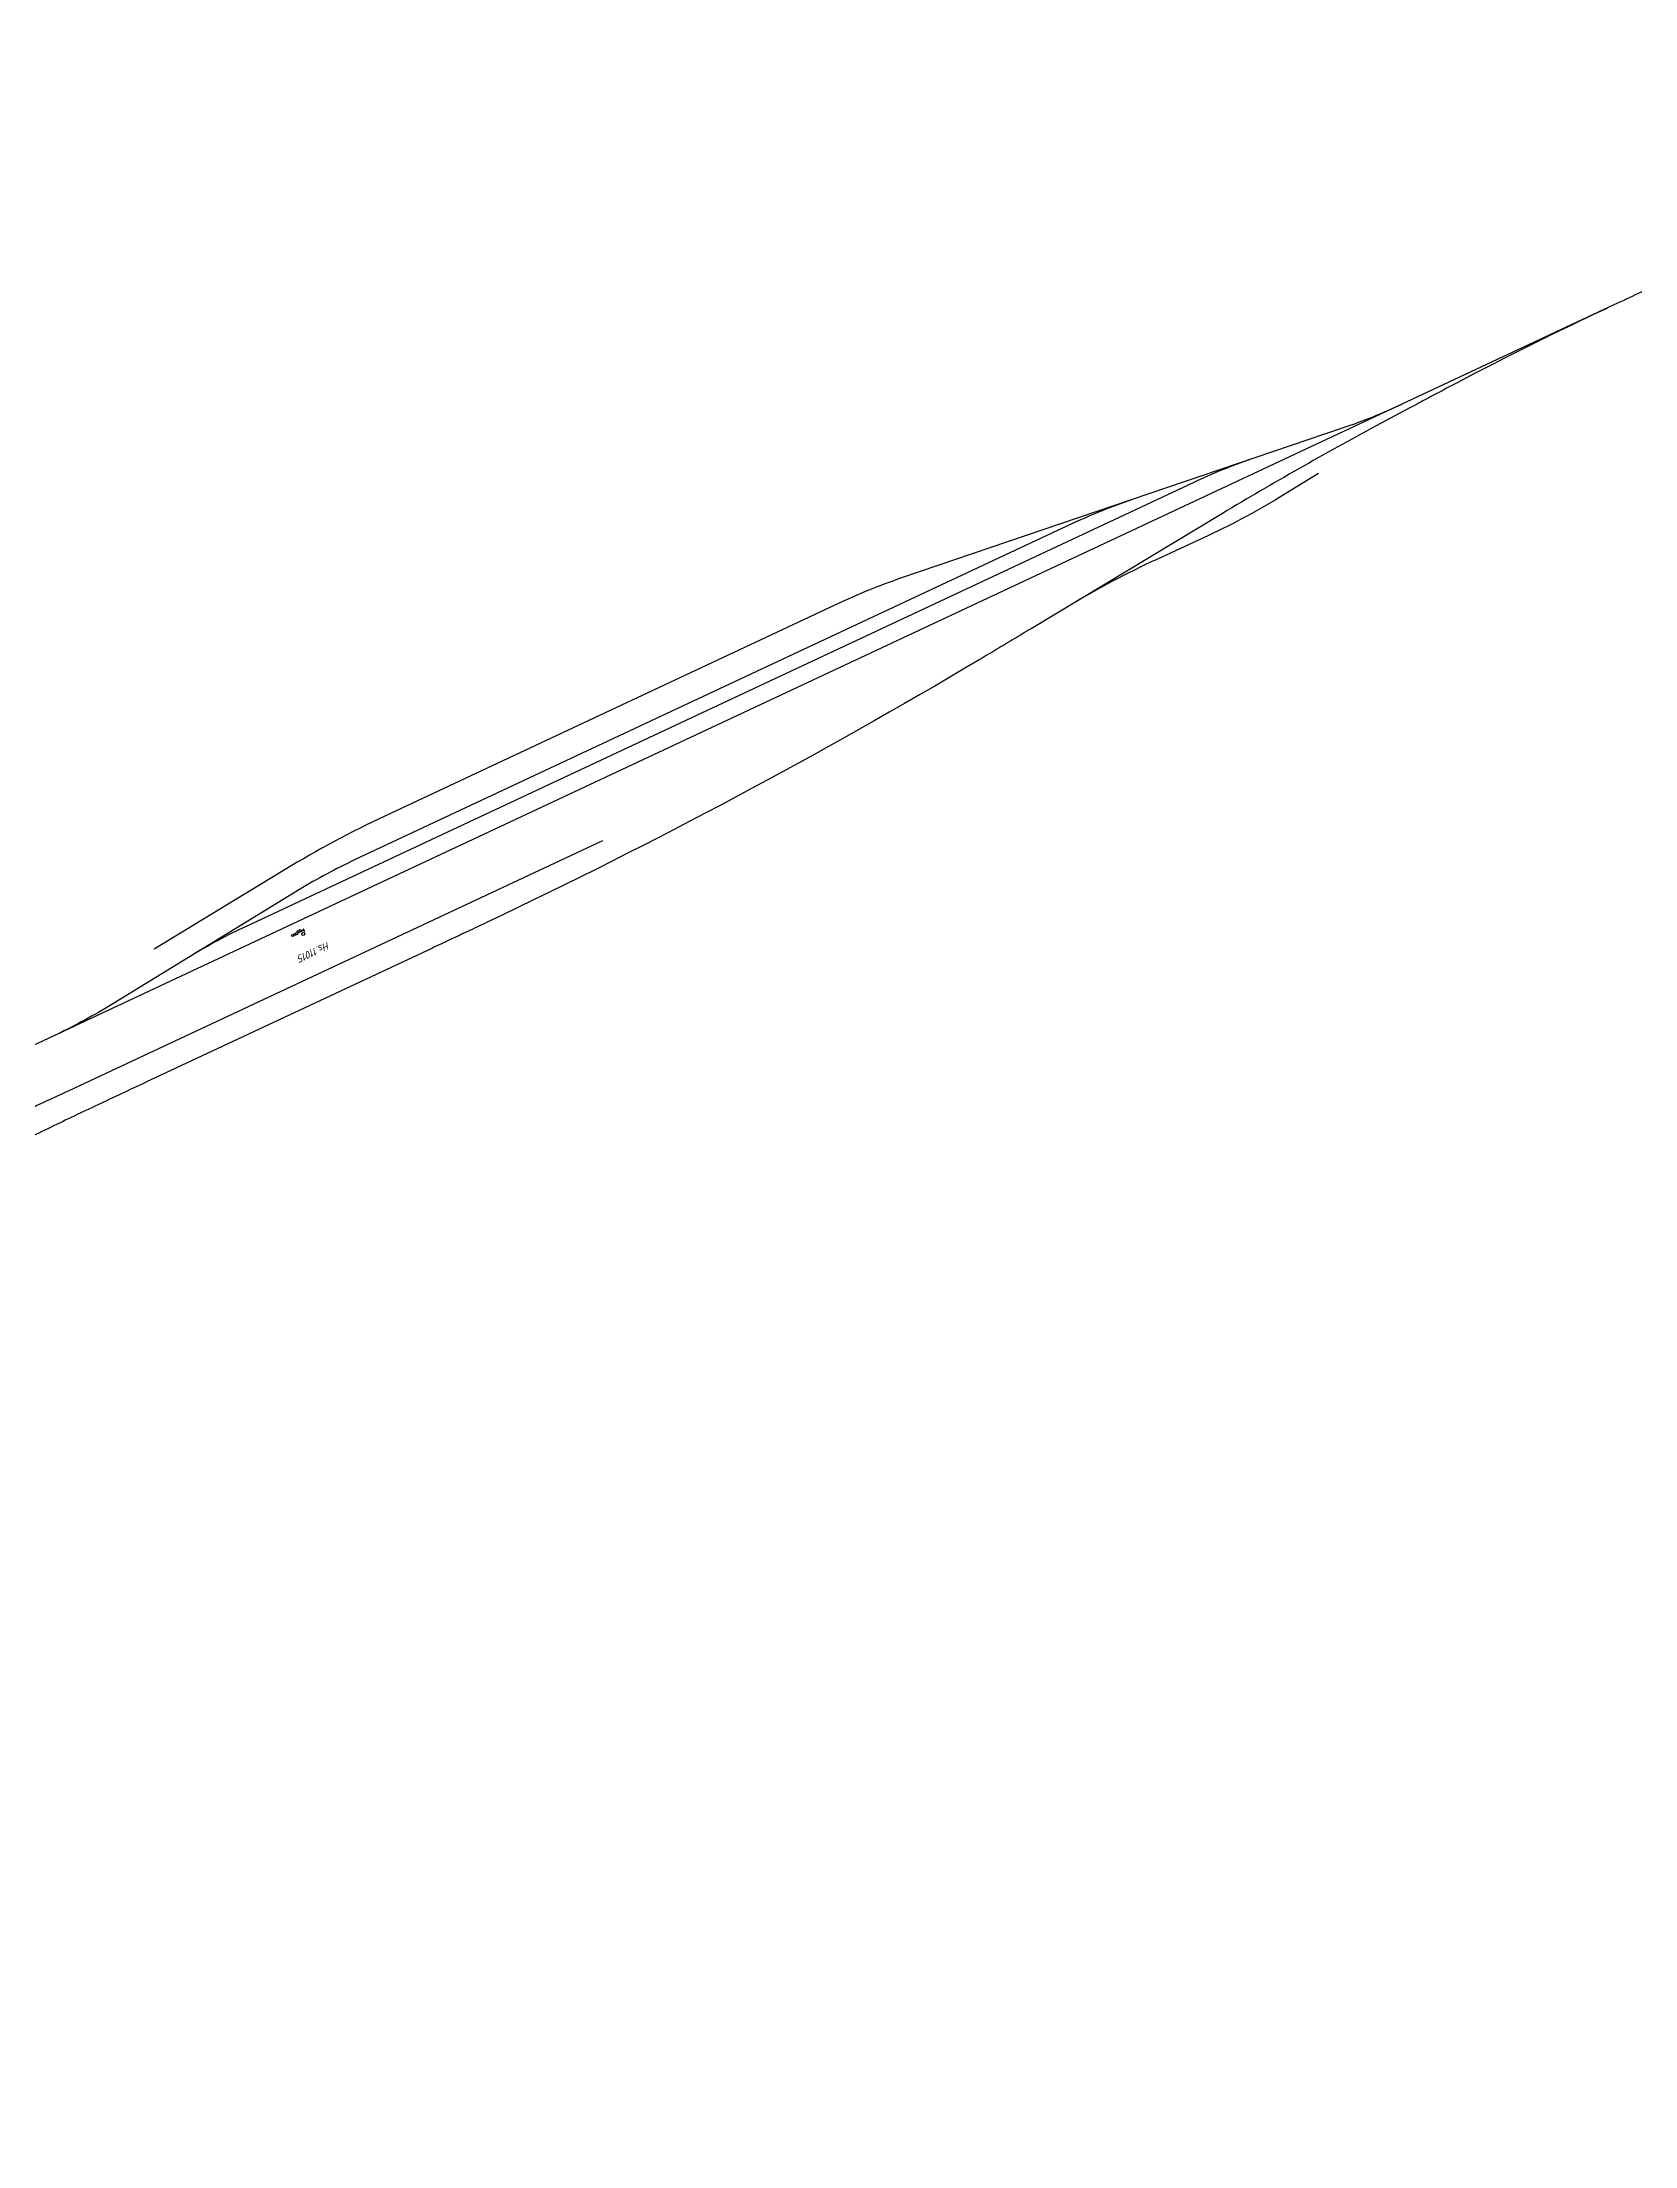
# Model space of a CAD drawing. Header units: metres. Extents: x 304251 to 306156, y 6702592 to 6703677.
# Drawn here: x 305243 to 305777, y 6702962 to 6703667 of the extents above; entities that cross this region are included whole.
import ezdxf
from ezdxf.enums import TextEntityAlignment as Align

# ---------------------------------------------------------------- set-up
doc = ezdxf.new("R2010")
doc.units = ezdxf.units.M
for name, color, linetype in [('As Built COGO points', 6, 'Continuous'), ('JBTKO_SPO', 2, 'Continuous'), ('JBTRC$$INNSETTINGSPUNKT', 62, 'Continuous'), ('JBTRC$$SYMBOLBESKRIVELSE', 62, 'Continuous'), ('JBTSA@OBJEKTBESKRIVELSE', 62, 'Continuous'), ('JBTSA@OBJEKTNAVN', 62, 'Continuous'), ('JBTSA_SIG', 2, 'Continuous')]:
    doc.layers.add(name, color=color, linetype=linetype)
doc.styles.add('ISO', font='iso3098.shx')

# ---------------------------------------------------------------- blocks, each defined once
blk = doc.blocks.new('NO-BN-2D-JBTRC_INNSETTINGSPUNKT-Schematic')
at = {"layer": 'JBTRC$$INNSETTINGSPUNKT', "linetype": 'ByBlock', "lineweight": -2, "transparency": 16777216}
for p, q in [((-0.05, 0), (0.05, 0)), ((0, -0.05), (0, 0.05))]:
    blk.add_line(p, q, dxfattribs=at)
blk.add_circle((0, 0), 0.05, dxfattribs=at)
blk = doc.blocks.new('NO-BN-2D-JBTSA_SIG-SIGNAL-HS3-FS-Geographic')
at = {"color": 0, "linetype": 'Continuous', "lineweight": -2, "transparency": 16777216}
for p, q in [((-1.5, 0.2), (-1.4, 0.2)), ((-1.5, -0.1), (-1.1, 0.2)), ((-1.4, -0.3), (-0.9, 0.2)), ((-1.1, -0.3), (-0.6, 0.2)), ((-0.8, -0.3), (-0.3, 0.2)), ((-0.6, -0.3), (-0.1, 0.2)), ((-0.3, -0.3), (0.2, 0.2)), ((0, -0.3), (0.5, 0.2)), ((0.2, -0.3), (0.7, 0.2)), ((0.5, -0.3), (1, 0.2)), ((0.8, -0.3), (1.3, 0.2)), ((1, -0.3), (1.5, 0.2)), ((1.3, -0.3), (1.5, -0.1))]:
    blk.add_line(p, q, dxfattribs=at)
at = {"color": 0, "linetype": 'ByBlock', "lineweight": -2, "transparency": 16777216}
for p, q in [((0, 3), (0, 9)), ((0, 0), (0, 3))]:
    blk.add_line(p, q, dxfattribs=at)
blk.add_lwpolyline([(-1.5, 0.2), (1.5, 0.2), (1.5, -0.3), (-1.5, -0.3)], close=True, dxfattribs=at)
for centre in [(0, 16.5), (0, 13.5), (0, 10.5), (1.5, 7.5), (1.5, 4.5)]:
    blk.add_circle(centre, 1.5, dxfattribs=at)
at = {"layer": 'JBTRC$$SYMBOLBESKRIVELSE', "linetype": 'ByBlock', "lineweight": -2, "transparency": 16777216, "insert": (0, -0.5), "char_height": 0.2, "width": 4, "attachment_point": 5, "style": 'ISO'}
blk.add_mtext('SIGNAL HS3-FS', dxfattribs=at)
blk = doc.blocks.new('*Z3')
at = {"color": 0, "linetype": 'ByBlock', "lineweight": -2, "transparency": 16777216, "xscale": 0.2499999999999999, "yscale": 0.2499999999999999, "zscale": 0.2499999999999999, "rotation": 35.75046612040961}
blk.add_blockref('NO-BN-2D-JBTSA_SIG-SIGNAL-HS3-FS-Geographic', (0, 0), dxfattribs=at)
at = {"color": 0, "linetype": 'ByBlock', "lineweight": -2, "transparency": 16777216, "rotation": 125.7504661204096}
blk.add_blockref('NO-BN-2D-JBTRC_INNSETTINGSPUNKT-Schematic', (0, 0), dxfattribs=at)
at = {"layer": 'JBTSA@OBJEKTBESKRIVELSE', "color": 0, "linetype": 'ByBlock', "lineweight": -2, "transparency": 16777216, "style": 'ISO'}
blk.add_attdef('OBJEKTBESKRIVELSE', text='', height=0.9, dxfattribs=at).set_placement((0, 11), align=Align.MIDDLE_CENTER)
at = {"layer": 'JBTSA@OBJEKTNAVN', "color": 0, "linetype": 'ByBlock', "lineweight": -2, "transparency": 16777216, "style": 'ISO', "oblique": 15}
blk.add_attdef('OBJEKTNAVN', text='', height=1.25, dxfattribs=at).set_placement((0, 8), align=Align.MIDDLE_CENTER)

msp = doc.modelspace()

# ---------------------------------------------------------------- linework, layer by layer
at = {"layer": 'As Built COGO points'}
msp.add_circle((305330.7, 6703368.46), 0.5, dxfattribs=at)
at = {"layer": 'JBTKO_SPO', "flags": 128}
for points in [[(306155.56, 6703665.32), (306119.99, 6703664.09, 0.000207), (306110.62, 6703663.76, 0.000622), (306101.25, 6703663.42, 0.001036), (306091.89, 6703663.05, 0.00145), (306082.52, 6703662.62, 0.001865), (306073.16, 6703662.14, 0.002279), (306063.8, 6703661.58, 0.002693), (306054.45, 6703660.93, 0.003108), (306045.1, 6703660.17, 0.073368), (305844.36, 6703612.29, 0.003006), (305836.03, 6703608.89, 0.002652), (305827.73, 6703605.4, 0.002298), (305819.47, 6703601.83, 0.001945), (305811.24, 6703598.19, 0.001591), (305803.03, 6703594.49, 0.001238), (305794.85, 6703590.75, 0.000884), (305786.68, 6703586.97, 0.00053), (305778.52, 6703583.17, 0.000177), (305770.37, 6703579.35), (305186.29, 6703305.88, 0.000173)], [(305767.94, 6703578.21, 0.011719), (305717.58, 6703553.18, 0.001042), (305712.27, 6703550.37, 0.000625), (305706.98, 6703547.54, 0.000208), (305701.69, 6703544.71), (305690.62, 6703538.77, 0.012366), (305639.03, 6703509.43), (305574.84, 6703470.81, -0.000139), (305569.13, 6703467.37, -0.000417), (305563.41, 6703463.94, -0.000694), (305557.69, 6703460.52, -0.023466), (305392.13, 6703372.25, -0.000694), (305386.1, 6703369.41, -0.000417), (305380.06, 6703366.57, -0.000139), (305374.03, 6703363.74), (305279.59, 6703319.52, 0.000161), (305271.66, 6703315.81, 0.000483), (305263.74, 6703312.09, 0.000804), (305255.83, 6703308.35, 0.001126), (305247.94, 6703304.57, 0.001448), (305240.06, 6703300.76, 0.001769)], [(305699.09, 6703545.97, -0.027671), (305679.59, 6703538.13), (305531.7, 6703487.93, 0.027672), (305511.18, 6703479.67), (305358.06, 6703407.98, 0.027115), (305324.63, 6703390.06), (305280.65, 6703363.31)], [(305648.92, 6703527.72, 0.027672), (305629.42, 6703519.87), (305311.51, 6703371.02, 0.027671), (305293, 6703361.07)], [(305671.29, 6703522.81), (305658.3, 6703514.89, -0.029056), (305632.68, 6703501.25), (305617.03, 6703494.05, 0.027671), (305587.7, 6703478.54)], [(305608.53, 6703514.01, 0.027673), (305589.03, 6703506.16), (305347.92, 6703393.27, 0.027669), (305329.41, 6703383.32), (305265.37, 6703344.18, -0.02767), (305246.86, 6703334.23)], [(305431.06, 6703399.72), (305252.06, 6703315.91, 0.000278), (305244.3, 6703312.27, 0.000835), (305236.54, 6703308.62, 0.001391), (305228.81, 6703304.93, 0.001948), (305221.09, 6703301.19, 0.002505), (305213.42, 6703297.38, 0.003061), (305205.78, 6703293.48, 0.003618), (305198.2, 6703289.49, 0.032557), (305137.48, 6703251.63, 0.003618), (305130.56, 6703246.58, 0.003061), (305123.7, 6703241.44, 0.002505), (305116.9, 6703236.22, 0.001948), (305110.15, 6703230.94, 0.001391), (305103.43, 6703225.62, 0.000835), (305096.73, 6703220.26, 0.000278), (305090.05, 6703214.9), (304775.67, 6702962.13)]]:
    msp.add_lwpolyline(points, format="xyb", dxfattribs=at)

# ---------------------------------------------------------------- block references
at = {"layer": 'JBTSA_SIG'}
ref = msp.add_blockref('*Z3', (305330.86, 6703369.7, 8.61), dxfattribs=dict(at, rotation=79.33924868532259))
ref.add_attrib('OBJEKTNAVN', 'Hs.11015', dxfattribs={"layer": 'JBTSA@OBJEKTNAVN', "color": 0, "linetype": 'ByBlock', "lineweight": -2, "transparency": 16777216, "height": 2.5, "rotation": 205.08971, "style": 'ISO', "oblique": 15}).set_placement((305334.25, 6703362.45, 8.61), align=Align.MIDDLE_CENTER)

doc.saveas('drawing.dxf')
